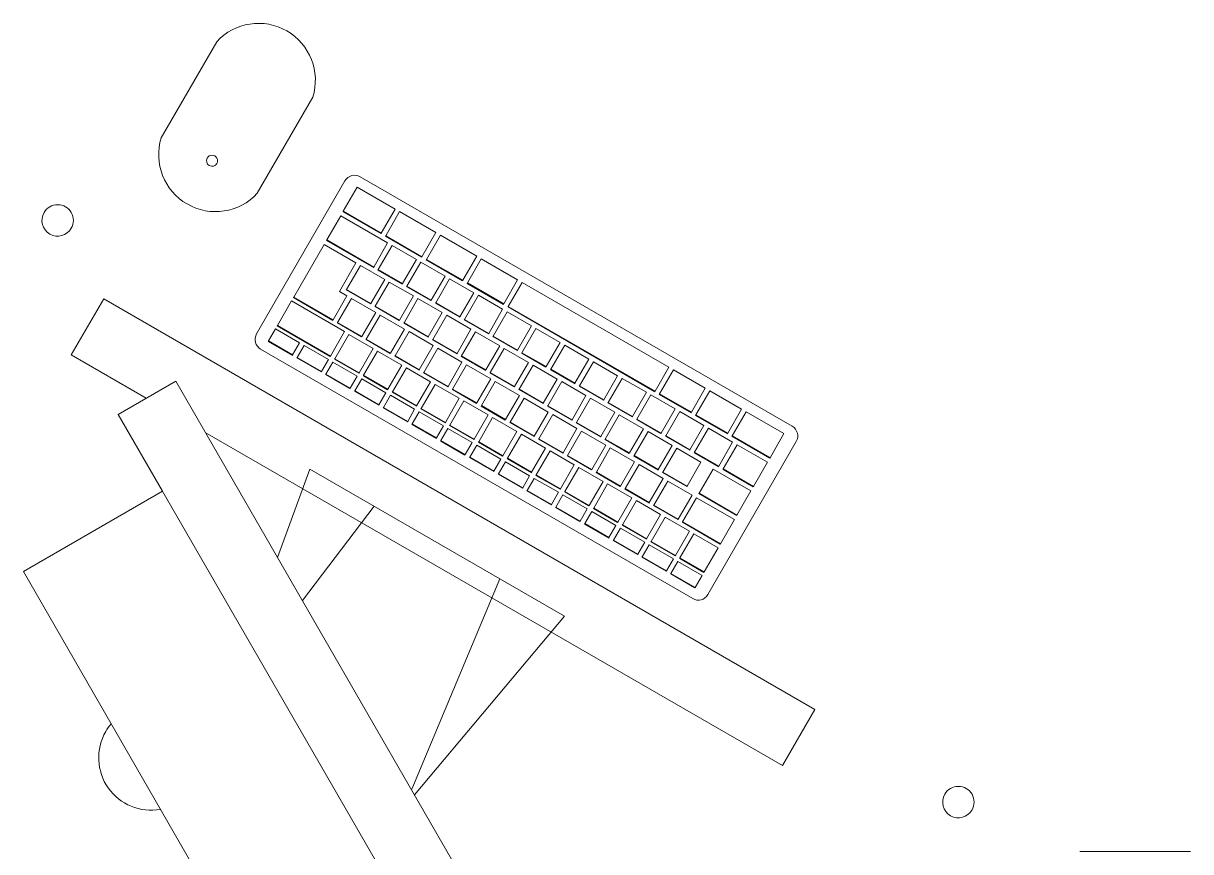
# Model space of a CAD drawing. Header units: millimetres. Extents: x 79795 to 317870, y -36033 to 97293.
# Drawn here: x 205007 to 205675, y 19584 to 20058 of the extents above; entities that cross this region are included whole.
import ezdxf

# ---------------------------------------------------------------- set-up
doc = ezdxf.new("R2010")
doc.units = ezdxf.units.MM
doc.header["$MEASUREMENT"] = 0
for name, color, linetype, lineweight in [('A-GENM', 8, 'CONTINUOUS', 9), ('E-ELEC-EQPM', 8, 'CONTINUOUS', 9), ('I-FURN', 8, 'CONTINUOUS', 9)]:
    doc.layers.add(name, color=color, linetype=linetype, lineweight=lineweight)

msp = doc.modelspace()

# ---------------------------------------------------------------- linework, layer by layer
at = {"layer": 'A-GENM'}
for p, q in [((205117.6, 20047.24), (205085.85, 19992.24)), ((205140.84, 19960.49), (205172.59, 20015.49)), ((205191.01, 19967.64), (205140.43, 19880.02)), ((205446.97, 19827.19), (205199.69, 19969.96)), ((205198.02, 19964), (205190.05, 19950.2)), ((205219.67, 19951.5), (205198.02, 19964)), ((205188.57, 19947.63), (205180.59, 19933.81)), ((205215.42, 19932.13), (205188.57, 19947.63)), ((205189.91, 19949.96), (205190.05, 19950.2)), ((205211.57, 19937.46), (205189.91, 19949.96)), ((205190.05, 19950.2), (205211.7, 19937.7)), ((205211.7, 19937.7), (205219.67, 19951.5)), ((205222.27, 19950), (205214.3, 19936.2)), ((205243.06, 19938), (205222.27, 19950)), ((205211.57, 19937.46), (205211.7, 19937.7)), ((205214.16, 19935.96), (205214.3, 19936.2)), ((205234.95, 19923.96), (205214.16, 19935.96)), ((205214.3, 19936.2), (205235.09, 19924.2)), ((205235.09, 19924.2), (205243.06, 19938)), ((205245.65, 19936.5), (205237.68, 19922.7)), ((205266.44, 19924.5), (205245.65, 19936.5)), ((205179.11, 19931.24), (205161.66, 19901.03)), ((205197.29, 19920.74), (205179.11, 19931.24)), ((205180.45, 19933.57), (205180.59, 19933.81)), ((205207.3, 19918.07), (205180.45, 19933.57)), ((205180.59, 19933.81), (205207.44, 19918.31)), ((205207.44, 19918.31), (205215.42, 19932.13)), ((205218.01, 19930.63), (205210.03, 19916.81)), ((205231.87, 19922.63), (205218.01, 19930.63)), ((205187.83, 19904.35), (205197.29, 19920.74)), ((205223.89, 19908.81), (205231.87, 19922.63)), ((205234.47, 19921.13), (205226.49, 19907.31)), ((205248.33, 19913.13), (205234.47, 19921.13)), ((205234.95, 19923.96), (205235.09, 19924.2)), ((205237.55, 19922.46), (205237.68, 19922.7)), ((205258.33, 19910.46), (205237.55, 19922.46)), ((205237.68, 19922.7), (205258.47, 19910.7)), ((205258.47, 19910.7), (205266.44, 19924.5)), ((205269.04, 19923), (205261.07, 19909.2)), ((205289.82, 19911), (205269.04, 19923)), ((205199.89, 19919.24), (205191.91, 19905.42)), ((205213.75, 19911.24), (205199.89, 19919.24)), ((205207.3, 19918.07), (205207.44, 19918.31)), ((205209.9, 19916.57), (205210.03, 19916.81)), ((205223.75, 19908.57), (205209.9, 19916.57)), ((205210.03, 19916.81), (205223.89, 19908.81)), ((205205.77, 19897.42), (205213.75, 19911.24)), ((205216.34, 19909.74), (205208.36, 19895.92)), ((205230.2, 19901.74), (205216.34, 19909.74)), ((205223.75, 19908.57), (205223.89, 19908.81)), ((205226.35, 19907.07), (205226.49, 19907.31)), ((205226.49, 19907.31), (205240.34, 19899.31)), ((205240.34, 19899.31), (205248.33, 19913.13)), ((205250.92, 19911.63), (205242.94, 19897.81)), ((205264.78, 19903.63), (205250.92, 19911.63)), ((205258.33, 19910.46), (205258.47, 19910.7)), ((205260.93, 19908.96), (205261.07, 19909.2)), ((205281.71, 19896.96), (205260.93, 19908.96)), ((205261.07, 19909.2), (205281.85, 19897.2)), ((205281.85, 19897.2), (205289.82, 19911)), ((205292.42, 19909.5), (205284.45, 19895.7)), ((205376.42, 19861), (205292.42, 19909.5)), ((205161.52, 19900.79), (205161.66, 19901.03)), ((205184.04, 19887.79), (205161.52, 19900.79)), ((205161.66, 19901.03), (205184.18, 19888.03)), ((205184.18, 19888.03), (205192.16, 19901.85)), ((205192.16, 19901.85), (205187.83, 19904.35)), ((205191.77, 19905.18), (205191.91, 19905.42)), ((205205.63, 19897.18), (205191.77, 19905.18)), ((205191.91, 19905.42), (205205.77, 19897.42)), ((205222.22, 19887.92), (205230.2, 19901.74)), ((205240.21, 19899.07), (205226.35, 19907.07)), ((205256.8, 19889.81), (205264.78, 19903.63)), ((205267.38, 19902.13), (205259.4, 19888.31)), ((205281.23, 19894.13), (205267.38, 19902.13)), ((205160.45, 19898.94), (205152.34, 19884.87)), ((205190.77, 19881.44), (205160.45, 19898.94)), ((205194.76, 19900.35), (205186.78, 19886.53)), ((205208.61, 19892.35), (205194.76, 19900.35)), ((205205.63, 19897.18), (205205.77, 19897.42)), ((205208.23, 19895.68), (205208.36, 19895.92)), ((205222.08, 19887.68), (205208.23, 19895.68)), ((205208.36, 19895.92), (205222.22, 19887.92)), ((205232.8, 19900.24), (205224.82, 19886.42)), ((205246.66, 19892.24), (205232.8, 19900.24)), ((205240.21, 19899.07), (205240.34, 19899.31)), ((205242.8, 19897.57), (205242.94, 19897.81)), ((205256.66, 19889.57), (205242.8, 19897.57)), ((205242.94, 19897.81), (205256.8, 19889.81)), ((205273.25, 19880.31), (205281.23, 19894.13)), ((205281.71, 19896.96), (205281.85, 19897.2)), ((205284.31, 19895.46), (205284.45, 19895.7)), ((205368.32, 19846.96), (205284.31, 19895.46)), ((205284.45, 19895.7), (205368.45, 19847.2)), ((205184.04, 19887.79), (205184.18, 19888.03)), ((205200.63, 19878.53), (205208.61, 19892.35)), ((205211.21, 19890.85), (205203.23, 19877.03)), ((205225.07, 19882.85), (205211.21, 19890.85)), ((205222.08, 19887.68), (205222.22, 19887.92)), ((205238.68, 19878.42), (205246.66, 19892.24)), ((205249.25, 19890.74), (205241.27, 19876.92)), ((205263.11, 19882.74), (205249.25, 19890.74)), ((205256.66, 19889.57), (205256.8, 19889.81)), ((205259.26, 19888.07), (205259.4, 19888.31)), ((205273.12, 19880.07), (205259.26, 19888.07)), ((205259.4, 19888.31), (205273.25, 19880.31)), ((205283.83, 19892.63), (205275.85, 19878.81)), ((205297.69, 19884.63), (205283.83, 19892.63)), ((205151.21, 19882.92), (205147.22, 19876.01)), ((205165.06, 19874.92), (205151.21, 19882.92)), ((205152.2, 19884.63), (205152.34, 19884.87)), ((205182.51, 19867.13), (205152.2, 19884.63)), ((205152.34, 19884.87), (205182.65, 19867.37)), ((205182.65, 19867.37), (205190.77, 19881.44)), ((205186.64, 19886.29), (205186.78, 19886.53)), ((205200.49, 19878.29), (205186.64, 19886.29)), ((205186.78, 19886.53), (205200.63, 19878.53)), ((205217.09, 19869.03), (205225.07, 19882.85)), ((205227.67, 19881.35), (205219.68, 19867.53)), ((205224.68, 19886.18), (205224.82, 19886.42)), ((205238.54, 19878.18), (205224.68, 19886.18)), ((205224.82, 19886.42), (205238.68, 19878.42)), ((205241.52, 19873.35), (205227.67, 19881.35)), ((205255.13, 19868.92), (205263.11, 19882.74)), ((205265.71, 19881.24), (205257.73, 19867.42)), ((205279.56, 19873.24), (205265.71, 19881.24)), ((205289.71, 19870.81), (205297.69, 19884.63)), ((205300.29, 19883.13), (205292.31, 19869.31)), ((205314.14, 19875.13), (205300.29, 19883.13)), ((205147.08, 19875.77), (205147.22, 19876.01)), ((205160.93, 19867.77), (205147.08, 19875.77)), ((205147.22, 19876.01), (205161.07, 19868.01)), ((205161.07, 19868.01), (205165.06, 19874.92)), ((205193.23, 19879.7), (205185.24, 19865.87)), ((205207.08, 19871.7), (205193.23, 19879.7)), ((205200.49, 19878.29), (205200.63, 19878.53)), ((205203.09, 19876.79), (205203.23, 19877.03)), ((205216.95, 19868.79), (205203.09, 19876.79)), ((205203.23, 19877.03), (205217.09, 19869.03)), ((205238.54, 19878.18), (205238.68, 19878.42)), ((205241.13, 19876.68), (205241.27, 19876.92)), ((205254.99, 19868.68), (205241.13, 19876.68)), ((205241.27, 19876.92), (205255.13, 19868.92)), ((205273.12, 19880.07), (205273.25, 19880.31)), ((205275.71, 19878.57), (205275.85, 19878.81)), ((205289.57, 19870.57), (205275.71, 19878.57)), ((205275.85, 19878.81), (205289.71, 19870.81)), ((205306.16, 19861.31), (205314.14, 19875.13)), ((205142.76, 19871.35), (205390.04, 19728.58)), ((205160.93, 19867.77), (205161.07, 19868.01)), ((205167.66, 19873.42), (205163.67, 19866.51)), ((205181.52, 19865.42), (205167.66, 19873.42)), ((205182.51, 19867.13), (205182.65, 19867.37)), ((205199.1, 19857.87), (205207.08, 19871.7)), ((205209.68, 19870.2), (205201.7, 19856.37)), ((205223.54, 19862.2), (205209.68, 19870.2)), ((205216.95, 19868.79), (205217.09, 19869.03)), ((205219.55, 19867.29), (205219.68, 19867.53)), ((205233.4, 19859.29), (205219.55, 19867.29)), ((205219.68, 19867.53), (205233.54, 19859.53)), ((205233.54, 19859.53), (205241.52, 19873.35)), ((205244.12, 19871.85), (205236.14, 19858.03)), ((205257.98, 19863.85), (205244.12, 19871.85)), ((205254.99, 19868.68), (205255.13, 19868.92)), ((205257.59, 19867.18), (205257.73, 19867.42)), ((205271.45, 19859.18), (205257.59, 19867.18)), ((205257.73, 19867.42), (205271.58, 19859.42)), ((205271.58, 19859.42), (205279.56, 19873.24)), ((205282.16, 19871.74), (205274.18, 19857.92)), ((205296.02, 19863.74), (205282.16, 19871.74)), ((205289.57, 19870.57), (205289.71, 19870.81)), ((205292.17, 19869.07), (205292.31, 19869.31)), ((205306.02, 19861.07), (205292.17, 19869.07)), ((205292.31, 19869.31), (205306.16, 19861.31)), ((205316.74, 19873.63), (205308.76, 19859.81)), ((205330.6, 19865.63), (205316.74, 19873.63)), ((205163.53, 19866.27), (205163.67, 19866.51)), ((205177.39, 19858.27), (205163.53, 19866.27)), ((205163.67, 19866.51), (205177.53, 19858.51)), ((205177.53, 19858.51), (205181.52, 19865.42)), ((205184.12, 19863.92), (205180.13, 19857.01)), ((205197.97, 19855.92), (205184.12, 19863.92)), ((205185.11, 19865.63), (205185.24, 19865.87)), ((205198.96, 19857.63), (205185.11, 19865.63)), ((205185.24, 19865.87), (205199.1, 19857.87)), ((205215.56, 19848.37), (205223.54, 19862.2)), ((205226.13, 19860.7), (205218.15, 19846.87)), ((205239.99, 19852.7), (205226.13, 19860.7)), ((205250, 19850.03), (205257.98, 19863.85)), ((205260.57, 19862.35), (205252.59, 19848.53)), ((205274.43, 19854.35), (205260.57, 19862.35)), ((205288.04, 19849.92), (205296.02, 19863.74)), ((205298.62, 19862.24), (205290.64, 19848.42)), ((205312.47, 19854.24), (205298.62, 19862.24)), ((205306.02, 19861.07), (205306.16, 19861.31)), ((205322.62, 19851.81), (205330.6, 19865.63)), ((205333.2, 19864.13), (205325.22, 19850.31)), ((205347.05, 19856.13), (205333.2, 19864.13)), ((205368.45, 19847.2), (205376.42, 19861)), ((205177.39, 19858.27), (205177.53, 19858.51)), ((205179.99, 19856.77), (205180.13, 19857.01)), ((205193.84, 19848.77), (205179.99, 19856.77)), ((205180.13, 19857.01), (205193.98, 19849.01)), ((205193.98, 19849.01), (205197.97, 19855.92)), ((205200.57, 19854.42), (205196.58, 19847.51)), ((205198.96, 19857.63), (205199.1, 19857.87)), ((205214.43, 19846.42), (205200.57, 19854.42)), ((205201.56, 19856.13), (205201.7, 19856.37)), ((205215.42, 19848.13), (205201.56, 19856.13)), ((205201.7, 19856.37), (205215.56, 19848.37)), ((205233.4, 19859.29), (205233.54, 19859.53)), ((205236, 19857.79), (205236.14, 19858.03)), ((205249.86, 19849.79), (205236, 19857.79)), ((205236.14, 19858.03), (205250, 19850.03)), ((205266.45, 19840.53), (205274.43, 19854.35)), ((205271.45, 19859.18), (205271.58, 19859.42)), ((205274.04, 19857.68), (205274.18, 19857.92)), ((205287.9, 19849.68), (205274.04, 19857.68)), ((205274.18, 19857.92), (205288.04, 19849.92)), ((205304.49, 19840.42), (205312.47, 19854.24)), ((205308.62, 19859.57), (205308.76, 19859.81)), ((205322.48, 19851.57), (205308.62, 19859.57)), ((205308.76, 19859.81), (205322.62, 19851.81)), ((205339.07, 19842.31), (205347.05, 19856.13)), ((205349.65, 19854.63), (205341.67, 19840.81)), ((205363.51, 19846.63), (205349.65, 19854.63)), ((205379.02, 19859.5), (205371.05, 19845.7)), ((205397.21, 19849), (205379.02, 19859.5)), ((205193.84, 19848.77), (205193.98, 19849.01)), ((205196.44, 19847.27), (205196.58, 19847.51)), ((205210.3, 19839.27), (205196.44, 19847.27)), ((205196.58, 19847.51), (205210.44, 19839.51)), ((205215.42, 19848.13), (205215.56, 19848.37)), ((205232.01, 19838.87), (205239.99, 19852.7)), ((205242.59, 19851.2), (205234.61, 19837.37)), ((205256.45, 19843.2), (205242.59, 19851.2)), ((205249.86, 19849.79), (205250, 19850.03)), ((205252.46, 19848.29), (205252.59, 19848.53)), ((205266.31, 19840.29), (205252.46, 19848.29)), ((205252.59, 19848.53), (205266.45, 19840.53)), ((205277.03, 19852.85), (205269.05, 19839.03)), ((205290.89, 19844.85), (205277.03, 19852.85)), ((205287.9, 19849.68), (205288.04, 19849.92)), ((205290.5, 19848.18), (205290.64, 19848.42)), ((205304.35, 19840.18), (205290.5, 19848.18)), ((205290.64, 19848.42), (205304.49, 19840.42)), ((205315.07, 19852.74), (205307.09, 19838.92)), ((205328.93, 19844.74), (205315.07, 19852.74)), ((205322.48, 19851.57), (205322.62, 19851.81)), ((205325.08, 19850.07), (205325.22, 19850.31)), ((205338.93, 19842.07), (205325.08, 19850.07)), ((205325.22, 19850.31), (205339.07, 19842.31)), ((205368.32, 19846.96), (205368.45, 19847.2)), ((205389.24, 19835.2), (205397.21, 19849)), ((205399.81, 19847.5), (205391.84, 19833.7)), ((205417.99, 19837), (205399.81, 19847.5)), ((205210.44, 19839.51), (205214.43, 19846.42)), ((205217.03, 19844.92), (205213.03, 19838.01)), ((205230.88, 19836.92), (205217.03, 19844.92)), ((205218.02, 19846.63), (205218.15, 19846.87)), ((205231.87, 19838.63), (205218.02, 19846.63)), ((205218.15, 19846.87), (205232.01, 19838.87)), ((205248.46, 19829.37), (205256.45, 19843.2)), ((205259.04, 19841.7), (205251.06, 19827.87)), ((205272.9, 19833.7), (205259.04, 19841.7)), ((205266.31, 19840.29), (205266.45, 19840.53)), ((205282.9, 19831.03), (205290.89, 19844.85)), ((205293.48, 19843.35), (205285.5, 19829.53)), ((205307.34, 19835.35), (205293.48, 19843.35)), ((205304.35, 19840.18), (205304.49, 19840.42)), ((205320.95, 19830.92), (205328.93, 19844.74)), ((205331.53, 19843.24), (205323.55, 19829.42)), ((205345.38, 19835.24), (205331.53, 19843.24)), ((205338.93, 19842.07), (205339.07, 19842.31)), ((205341.53, 19840.57), (205341.67, 19840.81)), ((205355.39, 19832.57), (205341.53, 19840.57)), ((205341.67, 19840.81), (205355.53, 19832.81)), ((205355.53, 19832.81), (205363.51, 19846.63)), ((205366.1, 19845.13), (205358.12, 19831.31)), ((205379.96, 19837.13), (205366.1, 19845.13)), ((205370.91, 19845.46), (205371.05, 19845.7)), ((205389.1, 19834.96), (205370.91, 19845.46)), ((205371.05, 19845.7), (205389.24, 19835.2)), ((205210.3, 19839.27), (205210.44, 19839.51)), ((205212.9, 19837.77), (205213.03, 19838.01)), ((205226.75, 19829.77), (205212.9, 19837.77)), ((205213.03, 19838.01), (205226.89, 19830.01)), ((205226.89, 19830.01), (205230.88, 19836.92)), ((205233.48, 19835.42), (205229.49, 19828.51)), ((205231.87, 19838.63), (205232.01, 19838.87)), ((205247.34, 19827.42), (205233.48, 19835.42)), ((205234.47, 19837.13), (205234.61, 19837.37)), ((205248.33, 19829.13), (205234.47, 19837.13)), ((205234.61, 19837.37), (205248.46, 19829.37)), ((205264.92, 19819.87), (205272.9, 19833.7)), ((205268.91, 19838.79), (205269.05, 19839.03)), ((205282.77, 19830.79), (205268.91, 19838.79)), ((205269.05, 19839.03), (205282.9, 19831.03)), ((205299.36, 19821.53), (205307.34, 19835.35)), ((205309.94, 19833.85), (205301.96, 19820.03)), ((205306.95, 19838.68), (205307.09, 19838.92)), ((205320.81, 19830.68), (205306.95, 19838.68)), ((205307.09, 19838.92), (205320.95, 19830.92)), ((205323.79, 19825.85), (205309.94, 19833.85)), ((205337.4, 19821.42), (205345.38, 19835.24)), ((205347.98, 19833.74), (205340, 19819.92)), ((205361.84, 19825.74), (205347.98, 19833.74)), ((205371.98, 19823.31), (205379.96, 19837.13)), ((205382.56, 19835.63), (205374.58, 19821.81)), ((205396.42, 19827.63), (205382.56, 19835.63)), ((205389.1, 19834.96), (205389.24, 19835.2)), ((205391.7, 19833.46), (205391.84, 19833.7)), ((205391.84, 19833.7), (205410.02, 19823.2)), ((205410.02, 19823.2), (205417.99, 19837)), ((205420.59, 19835.5), (205412.62, 19821.7)), ((205442.24, 19823), (205420.59, 19835.5)), ((205226.75, 19829.77), (205226.89, 19830.01)), ((205229.35, 19828.27), (205229.49, 19828.51)), ((205243.21, 19820.27), (205229.35, 19828.27)), ((205229.49, 19828.51), (205243.35, 19820.51)), ((205243.35, 19820.51), (205247.34, 19827.42)), ((205248.33, 19829.13), (205248.46, 19829.37)), ((205250.92, 19827.63), (205251.06, 19827.87)), ((205264.78, 19819.63), (205250.92, 19827.63)), ((205251.06, 19827.87), (205264.92, 19819.87)), ((205275.5, 19832.2), (205267.52, 19818.37)), ((205289.35, 19824.2), (205275.5, 19832.2)), ((205282.77, 19830.79), (205282.9, 19831.03)), ((205285.36, 19829.29), (205285.5, 19829.53)), ((205299.22, 19821.29), (205285.36, 19829.29)), ((205285.5, 19829.53), (205299.36, 19821.53)), ((205320.81, 19830.68), (205320.95, 19830.92)), ((205323.41, 19829.18), (205323.55, 19829.42)), ((205337.26, 19821.18), (205323.41, 19829.18)), ((205323.55, 19829.42), (205337.4, 19821.42)), ((205355.39, 19832.57), (205355.53, 19832.81)), ((205357.99, 19831.07), (205358.12, 19831.31)), ((205371.84, 19823.07), (205357.99, 19831.07)), ((205358.12, 19831.31), (205371.98, 19823.31)), ((205388.44, 19813.81), (205396.42, 19827.63)), ((205409.88, 19822.96), (205391.7, 19833.46)), ((205243.21, 19820.27), (205243.35, 19820.51)), ((205249.93, 19825.92), (205245.94, 19819.01)), ((205263.79, 19817.92), (205249.93, 19825.92)), ((205281.37, 19810.37), (205289.35, 19824.2)), ((205291.95, 19822.7), (205283.97, 19808.87)), ((205305.81, 19814.7), (205291.95, 19822.7)), ((205299.22, 19821.29), (205299.36, 19821.53)), ((205315.81, 19812.03), (205323.79, 19825.85)), ((205326.39, 19824.35), (205318.41, 19810.53)), ((205340.25, 19816.35), (205326.39, 19824.35)), ((205337.26, 19821.18), (205337.4, 19821.42)), ((205353.86, 19811.92), (205361.84, 19825.74)), ((205364.44, 19824.24), (205356.45, 19810.42)), ((205378.29, 19816.24), (205364.44, 19824.24)), ((205371.84, 19823.07), (205371.98, 19823.31)), ((205374.44, 19821.57), (205374.58, 19821.81)), ((205388.3, 19813.57), (205374.44, 19821.57)), ((205374.58, 19821.81), (205388.44, 19813.81)), ((205399.01, 19826.13), (205391.03, 19812.31)), ((205412.87, 19818.13), (205399.01, 19826.13)), ((205409.88, 19822.96), (205410.02, 19823.2)), ((205412.48, 19821.46), (205412.62, 19821.7)), ((205434.13, 19808.96), (205412.48, 19821.46)), ((205412.62, 19821.7), (205434.27, 19809.2)), ((205434.27, 19809.2), (205442.24, 19823)), ((205245.81, 19818.77), (205245.94, 19819.01)), ((205259.66, 19810.77), (205245.81, 19818.77)), ((205245.94, 19819.01), (205259.8, 19811.01)), ((205259.8, 19811.01), (205263.79, 19817.92)), ((205266.39, 19816.42), (205262.4, 19809.51)), ((205264.78, 19819.63), (205264.92, 19819.87)), ((205280.24, 19808.42), (205266.39, 19816.42)), ((205267.38, 19818.13), (205267.52, 19818.37)), ((205281.24, 19810.13), (205267.38, 19818.13)), ((205267.52, 19818.37), (205281.37, 19810.37)), ((205297.83, 19800.87), (205305.81, 19814.7)), ((205301.82, 19819.79), (205301.96, 19820.03)), ((205315.68, 19811.79), (205301.82, 19819.79)), ((205301.96, 19820.03), (205315.81, 19812.03)), ((205332.27, 19802.53), (205340.25, 19816.35)), ((205342.85, 19814.85), (205334.87, 19801.03)), ((205339.86, 19819.68), (205340, 19819.92)), ((205353.72, 19811.68), (205339.86, 19819.68)), ((205340, 19819.92), (205353.86, 19811.92)), ((205356.7, 19806.85), (205342.85, 19814.85)), ((205370.31, 19802.42), (205378.29, 19816.24)), ((205380.89, 19814.74), (205372.91, 19800.92)), ((205394.75, 19806.74), (205380.89, 19814.74)), ((205388.3, 19813.57), (205388.44, 19813.81)), ((205398.71, 19730.91), (205449.29, 19818.52)), ((205404.89, 19804.31), (205412.87, 19818.13)), ((205415.46, 19816.61), (205407.49, 19802.81)), ((205432.78, 19806.61), (205415.46, 19816.61)), ((205259.66, 19810.77), (205259.8, 19811.01)), ((205262.26, 19809.27), (205262.4, 19809.51)), ((205276.12, 19801.27), (205262.26, 19809.27)), ((205262.4, 19809.51), (205276.25, 19801.51)), ((205276.25, 19801.51), (205280.24, 19808.42)), ((205281.24, 19810.13), (205281.37, 19810.37)), ((205283.83, 19808.63), (205283.97, 19808.87)), ((205297.69, 19800.63), (205283.83, 19808.63)), ((205283.97, 19808.87), (205297.83, 19800.87)), ((205308.41, 19813.2), (205300.43, 19799.37)), ((205322.26, 19805.2), (205308.41, 19813.2)), ((205315.68, 19811.79), (205315.81, 19812.03)), ((205318.27, 19810.29), (205318.41, 19810.53)), ((205332.13, 19802.29), (205318.27, 19810.29)), ((205318.41, 19810.53), (205332.27, 19802.53)), ((205353.72, 19811.68), (205353.86, 19811.92)), ((205356.32, 19810.18), (205356.45, 19810.42)), ((205370.17, 19802.18), (205356.32, 19810.18)), ((205356.45, 19810.42), (205370.31, 19802.42)), ((205390.89, 19812.07), (205391.03, 19812.31)), ((205404.75, 19804.07), (205390.89, 19812.07)), ((205391.03, 19812.31), (205404.89, 19804.31)), ((205434.13, 19808.96), (205434.27, 19809.2)), ((205276.12, 19801.27), (205276.25, 19801.51)), ((205282.84, 19806.92), (205278.85, 19800.01)), ((205296.7, 19798.92), (205282.84, 19806.92)), ((205297.69, 19800.63), (205297.83, 19800.87)), ((205314.28, 19791.37), (205322.26, 19805.2)), ((205324.86, 19803.7), (205316.88, 19789.87)), ((205338.72, 19795.7), (205324.86, 19803.7)), ((205332.13, 19802.29), (205332.27, 19802.53)), ((205334.73, 19800.79), (205334.87, 19801.03)), ((205348.58, 19792.79), (205334.73, 19800.79)), ((205334.87, 19801.03), (205348.72, 19793.03)), ((205348.72, 19793.03), (205356.7, 19806.85)), ((205359.3, 19805.35), (205351.32, 19791.53)), ((205373.16, 19797.35), (205359.3, 19805.35)), ((205370.17, 19802.18), (205370.31, 19802.42)), ((205372.77, 19800.68), (205372.91, 19800.92)), ((205386.63, 19792.68), (205372.77, 19800.68)), ((205372.91, 19800.92), (205386.77, 19792.92)), ((205386.77, 19792.92), (205394.75, 19806.74)), ((205401.66, 19802.72), (205393.69, 19788.92)), ((205423.31, 19790.22), (205401.66, 19802.72)), ((205404.75, 19804.07), (205404.89, 19804.31)), ((205407.35, 19802.57), (205407.49, 19802.81)), ((205424.67, 19792.57), (205407.35, 19802.57)), ((205407.49, 19802.81), (205424.81, 19792.81)), ((205424.81, 19792.81), (205432.78, 19806.61)), ((205278.71, 19799.77), (205278.85, 19800.01)), ((205292.57, 19791.77), (205278.71, 19799.77)), ((205278.85, 19800.01), (205292.71, 19792.01)), ((205292.71, 19792.01), (205296.7, 19798.92)), ((205299.3, 19797.42), (205295.31, 19790.51)), ((205313.15, 19789.42), (205299.3, 19797.42)), ((205300.29, 19799.13), (205300.43, 19799.37)), ((205314.14, 19791.13), (205300.29, 19799.13)), ((205300.43, 19799.37), (205314.28, 19791.37)), ((205330.74, 19781.87), (205338.72, 19795.7)), ((205341.32, 19794.2), (205333.34, 19780.37)), ((205355.17, 19786.2), (205341.32, 19794.2)), ((205365.18, 19783.53), (205373.16, 19797.35)), ((205375.76, 19795.85), (205367.78, 19782.03)), ((205389.61, 19787.85), (205375.76, 19795.85)), ((205292.57, 19791.77), (205292.71, 19792.01)), ((205295.17, 19790.27), (205295.31, 19790.51)), ((205309.03, 19782.27), (205295.17, 19790.27)), ((205295.31, 19790.51), (205309.16, 19782.51)), ((205309.16, 19782.51), (205313.15, 19789.42)), ((205315.75, 19787.92), (205311.76, 19781.01)), ((205314.14, 19791.13), (205314.28, 19791.37)), ((205329.61, 19779.92), (205315.75, 19787.92)), ((205316.74, 19789.63), (205316.88, 19789.87)), ((205330.6, 19781.63), (205316.74, 19789.63)), ((205316.88, 19789.87), (205330.74, 19781.87)), ((205348.58, 19792.79), (205348.72, 19793.03)), ((205351.18, 19791.29), (205351.32, 19791.53)), ((205365.04, 19783.29), (205351.18, 19791.29)), ((205351.32, 19791.53), (205365.18, 19783.53)), ((205381.63, 19774.03), (205389.61, 19787.85)), ((205386.63, 19792.68), (205386.77, 19792.92)), ((205393.56, 19788.68), (205393.69, 19788.92)), ((205415.21, 19776.18), (205393.56, 19788.68)), ((205393.69, 19788.92), (205415.34, 19776.42)), ((205415.34, 19776.42), (205423.31, 19790.22)), ((205424.67, 19792.57), (205424.81, 19792.81)), ((205309.03, 19782.27), (205309.16, 19782.51)), ((205311.62, 19780.77), (205311.76, 19781.01)), ((205325.48, 19772.77), (205311.62, 19780.77)), ((205311.76, 19781.01), (205325.62, 19773.01)), ((205330.6, 19781.63), (205330.74, 19781.87)), ((205333.2, 19780.13), (205333.34, 19780.37)), ((205333.34, 19780.37), (205347.19, 19772.37)), ((205347.19, 19772.37), (205355.17, 19786.2)), ((205357.77, 19784.7), (205349.79, 19770.87)), ((205371.63, 19776.7), (205357.77, 19784.7)), ((205365.04, 19783.29), (205365.18, 19783.53)), ((205367.64, 19781.79), (205367.78, 19782.03)), ((205381.49, 19773.79), (205367.64, 19781.79)), ((205367.78, 19782.03), (205381.63, 19774.03)), ((205392.2, 19786.33), (205384.23, 19772.53)), ((205413.85, 19773.83), (205392.2, 19786.33)), ((205325.62, 19773.01), (205329.61, 19779.92)), ((205332.21, 19778.42), (205328.22, 19771.51)), ((205346.06, 19770.42), (205332.21, 19778.42)), ((205347.05, 19772.13), (205333.2, 19780.13)), ((205363.65, 19762.87), (205371.63, 19776.7)), ((205374.22, 19775.2), (205366.24, 19761.37)), ((205388.08, 19767.2), (205374.22, 19775.2)), ((205381.49, 19773.79), (205381.63, 19774.03)), ((205405.88, 19760.03), (205413.85, 19773.83)), ((205415.21, 19776.18), (205415.34, 19776.42)), ((205325.48, 19772.77), (205325.62, 19773.01)), ((205328.08, 19771.27), (205328.22, 19771.51)), ((205341.93, 19763.27), (205328.08, 19771.27)), ((205328.22, 19771.51), (205342.07, 19763.51)), ((205342.07, 19763.51), (205346.06, 19770.42)), ((205348.66, 19768.92), (205344.67, 19762.01)), ((205347.05, 19772.13), (205347.19, 19772.37)), ((205362.52, 19760.92), (205348.66, 19768.92)), ((205349.65, 19770.63), (205349.79, 19770.87)), ((205363.51, 19762.63), (205349.65, 19770.63)), ((205349.79, 19770.87), (205363.65, 19762.87)), ((205380.1, 19753.37), (205388.08, 19767.2)), ((205384.09, 19772.29), (205384.23, 19772.53)), ((205405.74, 19759.79), (205384.09, 19772.29)), ((205384.23, 19772.53), (205405.88, 19760.03)), ((205341.93, 19763.27), (205342.07, 19763.51)), ((205344.53, 19761.77), (205344.67, 19762.01)), ((205358.39, 19753.77), (205344.53, 19761.77)), ((205344.67, 19762.01), (205358.53, 19754.01)), ((205358.53, 19754.01), (205362.52, 19760.92)), ((205363.51, 19762.63), (205363.65, 19762.87)), ((205366.11, 19761.13), (205366.24, 19761.37)), ((205379.96, 19753.13), (205366.11, 19761.13)), ((205366.24, 19761.37), (205380.1, 19753.37)), ((205390.68, 19765.7), (205382.7, 19751.87)), ((205404.54, 19757.7), (205390.68, 19765.7)), ((205358.39, 19753.77), (205358.53, 19754.01)), ((205365.12, 19759.42), (205361.13, 19752.51)), ((205378.97, 19751.42), (205365.12, 19759.42)), ((205396.56, 19743.87), (205404.54, 19757.7)), ((205405.74, 19759.79), (205405.88, 19760.03)), ((205360.99, 19752.27), (205361.13, 19752.51)), ((205374.84, 19744.27), (205360.99, 19752.27)), ((205361.13, 19752.51), (205374.98, 19744.51)), ((205374.98, 19744.51), (205378.97, 19751.42)), ((205381.57, 19749.92), (205377.58, 19743.01)), ((205379.96, 19753.13), (205380.1, 19753.37)), ((205395.43, 19741.92), (205381.57, 19749.92)), ((205382.56, 19751.63), (205382.7, 19751.87)), ((205396.42, 19743.63), (205382.56, 19751.63)), ((205382.7, 19751.87), (205396.56, 19743.87)), ((205374.84, 19744.27), (205374.98, 19744.51)), ((205377.44, 19742.77), (205377.58, 19743.01)), ((205391.3, 19734.77), (205377.44, 19742.77)), ((205377.58, 19743.01), (205391.44, 19735.01)), ((205391.44, 19735.01), (205395.43, 19741.92)), ((205396.42, 19743.63), (205396.56, 19743.87)), ((205391.3, 19734.77), (205391.44, 19735.01)), ((205674.98, 19583.85), (205611.48, 19583.85))]:
    msp.add_line(p, q, dxfattribs=at)
for centre, radius, start, end in [((205141.53, 20025.17), 32.54, 342.68038, 137.31962), ((205116.92, 19982.55), 32.54, 162.68038, 317.31962), ((205114.93, 19979.1), 3.16, 150, 330), ((205114.93, 19979.1), 3.16, 330, 150), ((205196.51, 19964.46), 6.35, 60, 150), ((205145.93, 19876.85), 6.35, 150, 240), ((205443.79, 19821.69), 6.35, 330, 60), ((205393.21, 19734.08), 6.35, 240, 330)]:
    msp.add_arc(centre, radius, start, end, dxfattribs=at)
at = {"layer": 'E-ELEC-EQPM'}
for p, q in [((205061.14, 19834.01), (205094.13, 19853.06)), ((205061.14, 19834.01), (205094.13, 19853.06)), ((205094.13, 19853.06), (205494.13, 19160.24)), ((205094.13, 19853.06), (205494.13, 19160.24)), ((205086.54, 19790.02), (205061.14, 19834.01)), ((205461.14, 19141.19), (205061.14, 19834.01)), ((205006.95, 19744.07), (205086.54, 19790.02)), ((205006.95, 19744.07), (205086.54, 19790.02)), ((205356.15, 19139.23), (205006.95, 19744.07)), ((205356.15, 19139.23), (205006.95, 19744.07))]:
    msp.add_line(p, q, dxfattribs=at)
at = {"layer": 'I-FURN'}
for p, q in [((205034.38, 19868), (205052.92, 19900.12)), ((205459.87, 19665.17), (205052.92, 19900.12)), ((205034.38, 19868), (205077.2, 19843.28)), ((205111.07, 19823.73), (205441.33, 19633.05)), ((205152.41, 19752.12), (205170.81, 19802.73)), ((205170.81, 19802.73), (205316.58, 19718.57)), ((205207.7, 19781.43), (205166.63, 19727.5)), ((205279.7, 19739.86), (205229.33, 19619.53)), ((205316.58, 19718.57), (205230.8, 19616.34)), ((205441.33, 19633.05), (205459.87, 19665.17))]:
    msp.add_line(p, q, dxfattribs=at)
for centre, radius, start, end in [((205026.59, 19944.98), 9, 330, 150), ((205026.59, 19944.98), 9, 150, 330), ((205080.06, 19637.57), 30, 139.77024, 150), ((205080.06, 19637.57), 30, 150, 280.22976), ((205542.05, 19612.21), 9, 330, 150), ((205542.05, 19612.21), 9, 150, 330)]:
    msp.add_arc(centre, radius, start, end, dxfattribs=at)

doc.saveas('drawing.dxf')
